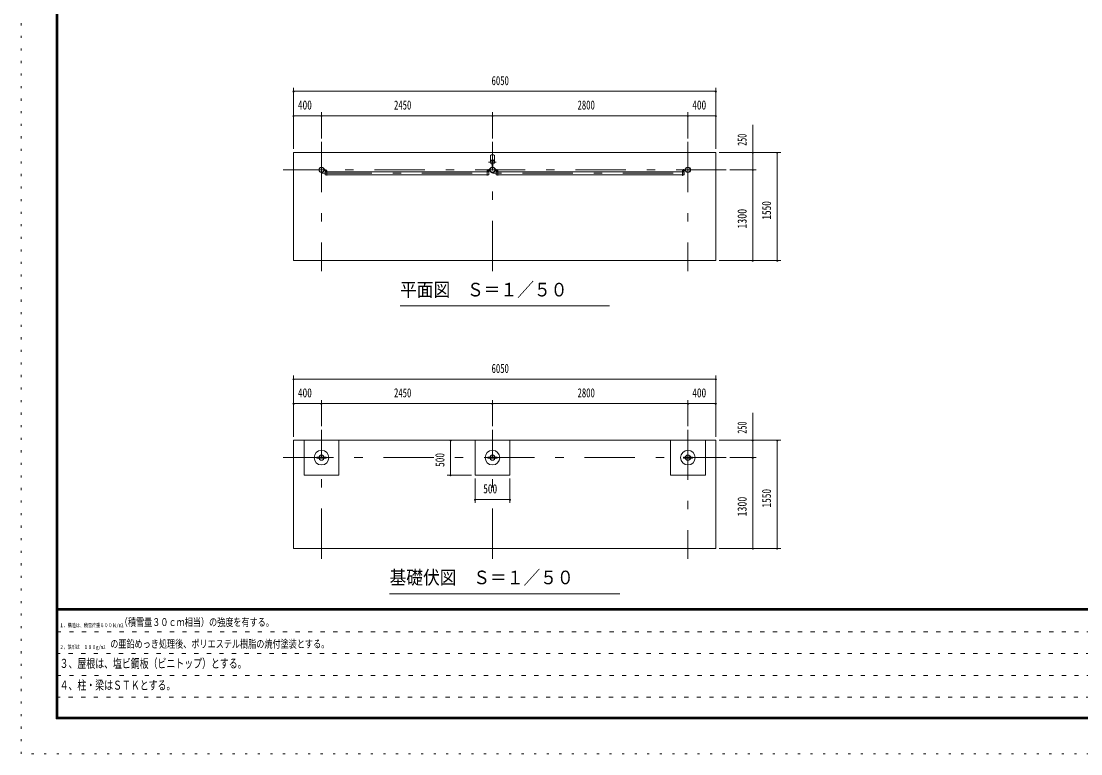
# Model space of a CAD drawing. Units: millimetres, scale not verified, with parts at other scales. Extents: x -23247 to 23257, y -10500 to 10500.
# Drawn here: x -6443 to 8739, y -10500 to 0 of the extents above; entities that cross this region are included whole.
import ezdxf
from ezdxf.enums import TextEntityAlignment as Align

# ---------------------------------------------------------------- set-up
doc = ezdxf.new("R2010")
doc.units = ezdxf.units.MM
doc.header["$LTSCALE"] = 60
for name, pattern in [('USER1', [3, 1, -2]), ('USER3', [24, 12, -5, 2, -5]), ('USER4', [3, 0.5, -2.5])]:
    doc.linetypes.add(name, pattern=pattern)
doc.layers.add('0-1_0-F1TEXT', color=7, linetype='Continuous')
for name, color, linetype, lineweight in [('0-2_1-05BOLD', 7, 'Continuous', 18), ('0-3_1-25CENTER', 3, 'USER3', 18), ('0-5_1-55DIM', 3, 'Continuous', 18), ('0-C_F-F1PAPER', 5, 'Continuous', 18), ('0-D_F-E_J_ADD', 5, 'USER4', 18)]:
    doc.layers.add(name, color=color, linetype=linetype, lineweight=lineweight)
doc.styles.add('ＭＳ ゴシック', font='')
doc.styles.get('ＭＳ ゴシック').set_extended_font_data('MS Gothic')

msp = doc.modelspace()

# ---------------------------------------------------------------- linework, layer by layer
at = {"layer": '0-2_1-05BOLD'}
for p, q in [((282.17, -1924.63), (282.17, -2009.21)), ((337.17, -2009.21), (337.17, -1924.63)), ((305.07, -2090.85), (305.07, -2047.47)), ((306.67, -2046.07), (306.67, -2092.3)), ((312.67, -2092.3), (312.67, -2046.07)), ((314.27, -2047.47), (314.27, -2090.85)), ((3071.52, -2118.33), (3071.52, -2138.33)), ((-2067.38, -2140.33), (-2096.98, -2140.33)), ((-2096.98, -2143.53), (-2067.38, -2143.53)), ((-2062.18, -2158.13), (231.52, -2158.13)), ((231.52, -2200.83), (-2062.18, -2200.83)), ((234.72, -2158.13), (257.17, -2158.13)), ((266.32, -2140.33), (236.72, -2140.33)), ((236.72, -2143.53), (266.32, -2143.53)), ((353.02, -2140.33), (382.62, -2140.33)), ((382.62, -2143.53), (353.02, -2143.53)), ((387.82, -2158.13), (3031.52, -2158.13)), ((3031.52, -2200.83), (387.82, -2200.83)), ((3034.72, -2158.13), (3057.17, -2158.13)), ((3066.32, -2140.33), (3036.72, -2140.33)), ((3036.72, -2143.53), (3066.32, -2143.53)), ((-2205.33, -6248.83), (-2177.92, -6248.83)), ((-2175.08, -6248.83), (-2105.58, -6248.83)), ((-2105.58, -6261.83), (-2175.08, -6261.83)), ((272.08, -6248.83), (244.67, -6248.83)), ((344.42, -6248.83), (274.92, -6248.83)), ((274.92, -6261.83), (344.42, -6261.83)), ((3074.92, -6248.83), (3144.42, -6248.83)), ((3144.42, -6261.83), (3074.92, -6261.83)), ((3147.26, -6248.83), (3174.67, -6248.83))]:
    msp.add_line(p, q, dxfattribs=at)
for points in [[(3509.67, -1880.33), (-2540.33, -1880.33), (-2540.33, -3430.33), (3509.67, -3430.33)], [(-2540.32, -6005.33), (3509.67, -6005.33), (3509.67, -7555.33), (-2540.32, -7555.33)]]:
    msp.add_lwpolyline(points, close=True, dxfattribs=at)
for points in [[(-2098.98, -2138.33), (-2098.98, -2118.33), (-2102.18, -2118.33), (-2102.18, -2138.33)], [(271.52, -2138.33), (271.52, -2118.33), (268.32, -2118.33), (268.32, -2138.33)], [(351.02, -2138.33), (351.02, -2118.33), (347.82, -2118.33), (347.82, -2138.33)], [(3068.32, -2138.33), (3068.32, -2118.33), (3071.52, -2118.33)], [(-2065.38, -2200.83), (-2087.83, -2200.83), (-2087.83, -2158.13), (-2065.38, -2158.13)], [(-2065.38, -2145.53), (-2065.38, -2211.33), (-2062.18, -2211.33), (-2062.18, -2145.53)], [(234.72, -2145.53), (234.72, -2211.33), (231.52, -2211.33), (231.52, -2145.53)], [(257.17, -2158.13), (257.17, -2200.83), (234.72, -2200.83)], [(384.62, -2200.83), (362.17, -2200.83), (362.17, -2158.13), (384.62, -2158.13)], [(387.82, -2145.53), (387.82, -2211.33), (384.62, -2211.33), (384.62, -2145.53)], [(3034.72, -2145.53), (3034.72, -2211.33), (3031.52, -2211.33), (3031.52, -2145.53)], [(3057.17, -2158.13), (3057.17, -2200.83), (3034.72, -2200.83)], [(-1890.33, -6005.33), (-1890.33, -6505.33), (-2390.33, -6505.33), (-2390.33, -6005.33)], [(59.67, -6005.33), (59.67, -6505.33), (559.67, -6505.33), (559.67, -6005.33)], [(2859.67, -6005.33), (2859.67, -6505.33), (3359.67, -6505.33), (3359.67, -6005.33)], [(-2177.92, -6261.83), (-2205.33, -6261.83), (-2205.33, -6248.83)], [(-2102.74, -6248.83), (-2075.33, -6248.83), (-2075.33, -6261.83), (-2102.74, -6261.83)], [(244.67, -6248.83), (244.67, -6261.83), (272.08, -6261.83)], [(347.26, -6261.83), (374.67, -6261.83), (374.67, -6248.83), (347.26, -6248.83)], [(3072.08, -6261.83), (3044.67, -6261.83), (3044.67, -6248.83), (3072.08, -6248.83)], [(3174.67, -6248.83), (3174.67, -6261.83), (3147.26, -6261.83)]]:
    msp.add_lwpolyline(points, dxfattribs=at)
for centre, radius in [((-2140.33, -2130.33), 38.15), ((-2140.33, -2130.33), 35.35), ((309.67, -2130.33), 38.15), ((309.67, -2130.33), 35.35), ((309.67, -2018.73), 27.5), ((309.67, -1987.38), 2.25), ((3109.67, -2130.33), 38.15), ((3109.67, -2130.33), 35.35), ((309.67, -2172.33), 2.25), ((-2140.33, -6255.33), 105), ((-2140.33, -6255.33), 38.15), ((-2140.33, -6255.33), 35.35), ((309.67, -6255.33), 105), ((309.67, -6255.33), 38.15), ((309.67, -6255.33), 35.35), ((3109.67, -6255.33), 105), ((3109.67, -6255.33), 38.15), ((3109.67, -6255.33), 35.35)]:
    msp.add_circle(centre, radius, dxfattribs=at)
for centre, radius, start, end in [((309.67, -1960.13), 44.9, 52.23546, 127.76454), ((309.67, -2130.33), 39.75, 96.65186, 270), ((309.67, -2018.73), 29.1, 90, 260.90512), ((309.67, -2036.13), 44.9, 109.58864, 127.76454), ((309.67, -1987.38), 3.85, 270, 218.65778), ((309.67, -2018.73), 29.1, 279.09488, 84.06984), ((309.67, -2130.33), 39.75, 274.38264, 83.35706), ((309.67, -2036.13), 44.9, 52.23546, 70.41136), ((-2096.98, -2138.33), 5.2, 180, 270), ((-2096.98, -2138.33), 2, 180, 270), ((-2067.38, -2145.53), 5.2, 0, 90), ((-2067.38, -2145.53), 2, 0, 90), ((236.72, -2145.53), 5.2, 90, 180), ((236.72, -2145.53), 2, 90, 180), ((266.32, -2138.33), 2, 270, 0), ((266.32, -2138.33), 5.2, 270, 0), ((309.67, -2172.33), 3.85, 142.09248, 90), ((353.02, -2138.33), 5.2, 180, 270), ((353.02, -2138.33), 2, 180, 270), ((382.62, -2145.53), 5.2, 0, 90), ((382.62, -2145.53), 2, 0, 90), ((3036.72, -2145.53), 5.2, 90, 180), ((3036.72, -2145.53), 2, 90, 180), ((3066.32, -2138.33), 2, 270, 0), ((3066.32, -2138.33), 5.2, 270, 0)]:
    msp.add_arc(centre, radius, start, end, dxfattribs=at)
at = {"layer": '0-3_1-25CENTER'}
for p, q in [((-2140.33, -1730.33), (-2140.33, -3580.33)), ((309.67, -3580.33), (309.67, -1730.33)), ((3109.67, -1730.33), (3109.67, -3580.33)), ((-2077.18, -2121.33), (-2077.18, -2163.13)), ((246.52, -2121.33), (246.52, -2163.13)), ((254.67, -2018.73), (364.67, -2018.73)), ((320.44, -2069.21), (298.91, -2069.21)), ((372.82, -2163.13), (372.82, -2121.33)), ((3046.52, -2163.13), (3046.52, -2121.33)), ((3659.67, -2130.33), (-2690.33, -2130.33)), ((-2140.33, -2179.48), (3109.67, -2179.48)), ((-2140.33, -7705.33), (-2140.33, -5855.33)), ((309.67, -7705.33), (309.67, -5855.33)), ((3109.67, -5855.33), (3109.67, -7705.33)), ((-2690.33, -6255.33), (3659.67, -6255.33))]:
    msp.add_line(p, q, dxfattribs=at)
at = {"layer": '0-5_1-55DIM'}
for p, q in [((-2530.33, -1005.33), (-2550.33, -1005.33)), ((-2540.33, -1830.33), (-2540.33, -955.33)), ((-2540.33, -1005.33), (3509.67, -1005.33)), ((3519.67, -1005.33), (3499.67, -1005.33)), ((3509.67, -1830.33), (3509.67, -955.33)), ((-2530.33, -1355.33), (-2550.33, -1355.33)), ((-2540.33, -1355.33), (-2140.33, -1355.33)), ((-2130.33, -1355.33), (-2150.33, -1355.33)), ((-2140.33, -1305.33), (-2140.33, -1680.33)), ((-2140.33, -1355.33), (309.67, -1355.33)), ((319.67, -1355.33), (299.67, -1355.33)), ((309.67, -1680.33), (309.67, -1305.33)), ((309.67, -1355.33), (3109.67, -1355.33)), ((3119.67, -1355.33), (3099.67, -1355.33)), ((3109.67, -1305.33), (3109.67, -1680.33)), ((3109.67, -1355.33), (3509.67, -1355.33)), ((3519.67, -1355.33), (3499.67, -1355.33)), ((4039.67, -1880.33), (4039.67, -1487.83)), ((4439.67, -1880.33), (3559.67, -1880.33)), ((4049.67, -1880.33), (4029.67, -1880.33)), ((4039.67, -2130.33), (4039.67, -1880.33)), ((4399.67, -1880.33), (4379.67, -1880.33)), ((4389.67, -1880.33), (4389.67, -3430.33)), ((3709.67, -2130.33), (4089.67, -2130.33)), ((4049.67, -2130.33), (4029.67, -2130.33)), ((4039.67, -3430.33), (4039.67, -2130.33)), ((3559.67, -3430.33), (4439.67, -3430.33)), ((4049.67, -3430.33), (4029.67, -3430.33)), ((4399.67, -3430.33), (4379.67, -3430.33)), ((-1015.33, -4080.33), (1984.67, -4080.33)), ((-2530.33, -5130.33), (-2550.33, -5130.33)), ((-2540.33, -5080.33), (-2540.33, -5955.33)), ((-2540.33, -5130.33), (3509.67, -5130.33)), ((3519.67, -5130.33), (3499.67, -5130.33)), ((3509.67, -5955.33), (3509.67, -5080.33)), ((-2140.33, -5805.33), (-2140.33, -5430.33)), ((309.67, -5805.33), (309.67, -5430.33)), ((3109.67, -5430.33), (3109.67, -5805.33)), ((-2530.33, -5480.33), (-2550.33, -5480.33)), ((-2540.33, -5480.33), (-2140.33, -5480.33)), ((-2130.33, -5480.33), (-2150.33, -5480.33)), ((-2140.33, -5480.33), (309.67, -5480.33)), ((319.67, -5480.33), (299.67, -5480.33)), ((309.67, -5480.33), (3109.67, -5480.33)), ((3119.67, -5480.33), (3099.67, -5480.33)), ((3109.67, -5480.33), (3509.67, -5480.33)), ((3519.67, -5480.33), (3499.67, -5480.33)), ((4039.67, -6005.33), (4039.67, -5612.83)), ((9.67, -6005.33), (-340.33, -6005.33)), ((-280.33, -6005.33), (-300.33, -6005.33)), ((-290.33, -6505.33), (-290.33, -6005.33)), ((4439.67, -6005.33), (3559.67, -6005.33)), ((4049.67, -6005.33), (4029.67, -6005.33)), ((4039.67, -6255.33), (4039.67, -6005.33)), ((4399.67, -6005.33), (4379.67, -6005.33)), ((4389.67, -6005.33), (4389.67, -7555.33)), ((3709.67, -6255.33), (4089.67, -6255.33)), ((4049.67, -6255.33), (4029.67, -6255.33)), ((4039.67, -7555.33), (4039.67, -6255.33)), ((-340.33, -6505.33), (9.67, -6505.33)), ((-280.33, -6505.33), (-300.33, -6505.33)), ((59.67, -6555.33), (59.67, -6905.33)), ((559.67, -6905.33), (559.67, -6555.33)), ((69.67, -6855.33), (49.67, -6855.33)), ((59.67, -6855.33), (559.67, -6855.33)), ((569.67, -6855.33), (549.67, -6855.33)), ((3559.67, -7555.33), (4439.67, -7555.33)), ((4049.67, -7555.33), (4029.67, -7555.33)), ((4399.67, -7555.33), (4379.67, -7555.33)), ((2134.67, -8205.33), (-1165.33, -8205.33))]:
    msp.add_line(p, q, dxfattribs=at)
for centre in [(-2540.33, -1005.33), (3509.67, -1005.33), (-2540.33, -1355.33), (-2140.33, -1355.33), (309.67, -1355.33), (3109.67, -1355.33), (3509.67, -1355.33), (4039.67, -1880.33), (4389.67, -1880.33), (4039.67, -2130.33), (4039.67, -3430.33), (4389.67, -3430.33), (-2540.33, -5130.33), (3509.67, -5130.33), (-2540.33, -5480.33), (-2140.33, -5480.33), (309.67, -5480.33), (3109.67, -5480.33), (3509.67, -5480.33), (-290.33, -6005.33), (4039.67, -6005.33), (4389.67, -6005.33), (4039.67, -6255.33), (-290.33, -6505.33), (59.67, -6855.33), (559.67, -6855.33), (4039.67, -7555.33), (4389.67, -7555.33)]:
    msp.add_arc(centre, 10, 180, 0, dxfattribs=at)
at = {"layer": '0-C_F-F1PAPER'}
for p, q in [((22732.01, -8415), (-5917.99, -8415)), ((-5917.99, -8417.5), (22732.01, -8417.5)), ((22732.01, -8420), (-5917.99, -8420)), ((-5917.99, -8422.5), (22732.01, -8422.5)), ((22732.01, -8425), (-5917.99, -8425)), ((-5917.99, -8427.5), (22732.01, -8427.5)), ((22732.01, -8430), (-5917.99, -8430)), ((-5917.99, -8432.5), (22732.01, -8432.5)), ((22732.01, -8435), (-5917.99, -8435)), ((-5917.99, -8437.5), (22732.01, -8437.5)), ((22732.01, -8440), (-5917.99, -8440))]:
    msp.add_line(p, q, dxfattribs=at)
at = {"layer": '0-C_F-F1PAPER', "color": 6, "linetype": 'USER1'}
for p, q in [((12307.01, -8752), (-5942.99, -8752)), ((-5942.99, -9064), (12307.02, -9064)), ((12307.02, -9376), (-5942.99, -9376)), ((-5942.99, -9688), (9799.02, -9688))]:
    msp.add_line(p, q, dxfattribs=at)
at = {"layer": '0-C_F-F1PAPER'}
for points in [[(22757.01, -10000), (-5942.99, -10000), (-5942.99, 10100), (22757.01, 10100)], [(22754.51, -9997.5), (22754.51, 10097.5), (-5940.49, 10097.5), (-5940.49, -9997.5)], [(22752.01, -9995), (-5937.99, -9995), (-5937.99, 10095), (22752.01, 10095)], [(22749.51, -9992.5), (22749.51, 10092.5), (-5935.49, 10092.5), (-5935.49, -9992.5)], [(22747.01, -9990), (-5932.99, -9990), (-5932.99, 10090), (22747.01, 10090)], [(22744.51, -9987.5), (22744.51, 10087.5), (-5930.49, 10087.5), (-5930.49, -9987.5)], [(22742.01, -9985), (-5927.99, -9985), (-5927.99, 10085), (22742.01, 10085)], [(22739.51, -9982.5), (-5925.49, -9982.5), (-5925.49, 10082.5), (22739.51, 10082.5)], [(22737.01, -9980), (22737.01, 10080), (-5922.99, 10080), (-5922.99, -9980)], [(22734.51, -9977.5), (22734.51, 10077.5), (-5920.49, 10077.5), (-5920.49, -9977.5)], [(22732.01, -9975), (22732.01, 10075), (-5917.99, 10075), (-5917.99, -9975)]]:
    msp.add_lwpolyline(points, close=True, dxfattribs=at)
at = {"layer": '0-D_F-E_J_ADD'}
msp.add_lwpolyline([(23257.01, -10500), (-6442.99, -10500), (-6442.99, 10500), (23257.01, 10500)], close=True, dxfattribs=at)

# ---------------------------------------------------------------- texts
at = {"layer": '0-1_0-F1TEXT', "style": 'ＭＳ ゴシック'}
for s, height, width, p in [('１、構造は、積雪荷重６００Ｎ/m2', 55.35, 0.75, (-5892.99, -8702)), ('（積雪量３０ｃｍ相当）の強度を有する。', 110.7, 0.75, (-5030.5, -8702)), ('２、鉄部は\u3000１８０g/m2', 55.35, 0.75, (-5892.99, -9014)), ('\u3000の亜鉛めっき処理後、ポリエステル樹脂の焼付塗装とする。', 110.7, 0.75, (-5283.39, -9014)), ('３、屋根は、塩ビ鋼板（ビニトップ）とする。', 130.2, 0.7, (-5892.99, -9308.24)), ('４、柱・梁はＳＴＫとする。', 130.2, 0.7, (-5892.99, -9620.23))]:
    msp.add_text(s, height=height, dxfattribs=dict(at, width=width)).set_placement(p, align=Align.BOTTOM_LEFT)
at = {"layer": '0-5_1-55DIM', "color": 7, "style": 'ＭＳ ゴシック'}
for s, height, width, p in [('6050', 130.2, 0.7, (296.88, -955.33)), ('400', 130.2, 0.75, (-2477.95, -1305.33)), ('2450', 130.2, 0.7, (-1101.34, -1305.33)), ('2800', 130.2, 0.7, (1528.4, -1305.33)), ('400', 130.2, 0.75, (3172.04, -1305.33)), ('平面図\u3000Ｓ＝１／５０', 195.4, 0.9, (-1015.33, -4003.68)), ('6050', 130.2, 0.7, (296.89, -5080.33)), ('400', 130.2, 0.75, (-2477.95, -5430.33)), ('2450', 130.2, 0.7, (-1101.34, -5430.33)), ('2800', 130.2, 0.7, (1528.4, -5430.33)), ('400', 130.2, 0.75, (3172.05, -5430.33)), ('500', 130.2, 0.75, (177.23, -6805.33)), ('基礎伏図\u3000Ｓ＝１／５０', 195.4, 0.9, (-1165.33, -8128.68))]:
    msp.add_text(s, height=height, dxfattribs=dict(at, width=width)).set_placement(p, align=Align.BOTTOM_LEFT)
for s, width, p in [('250', 0.65, (3989.67, -1785.91)), ('1300', 0.8, (3989.67, -2973.44)), ('1550', 0.75, (4339.67, -2844.83)), ('250', 0.65, (3989.67, -5910.91)), ('500', 0.75, (-340.33, -6387.77)), ('1300', 0.8, (3989.67, -7098.44)), ('1550', 0.75, (4339.67, -6969.83))]:
    msp.add_text(s, height=130.2, rotation=90, dxfattribs=dict(at, width=width)).set_placement(p, align=Align.BOTTOM_LEFT)

doc.saveas('drawing.dxf')
